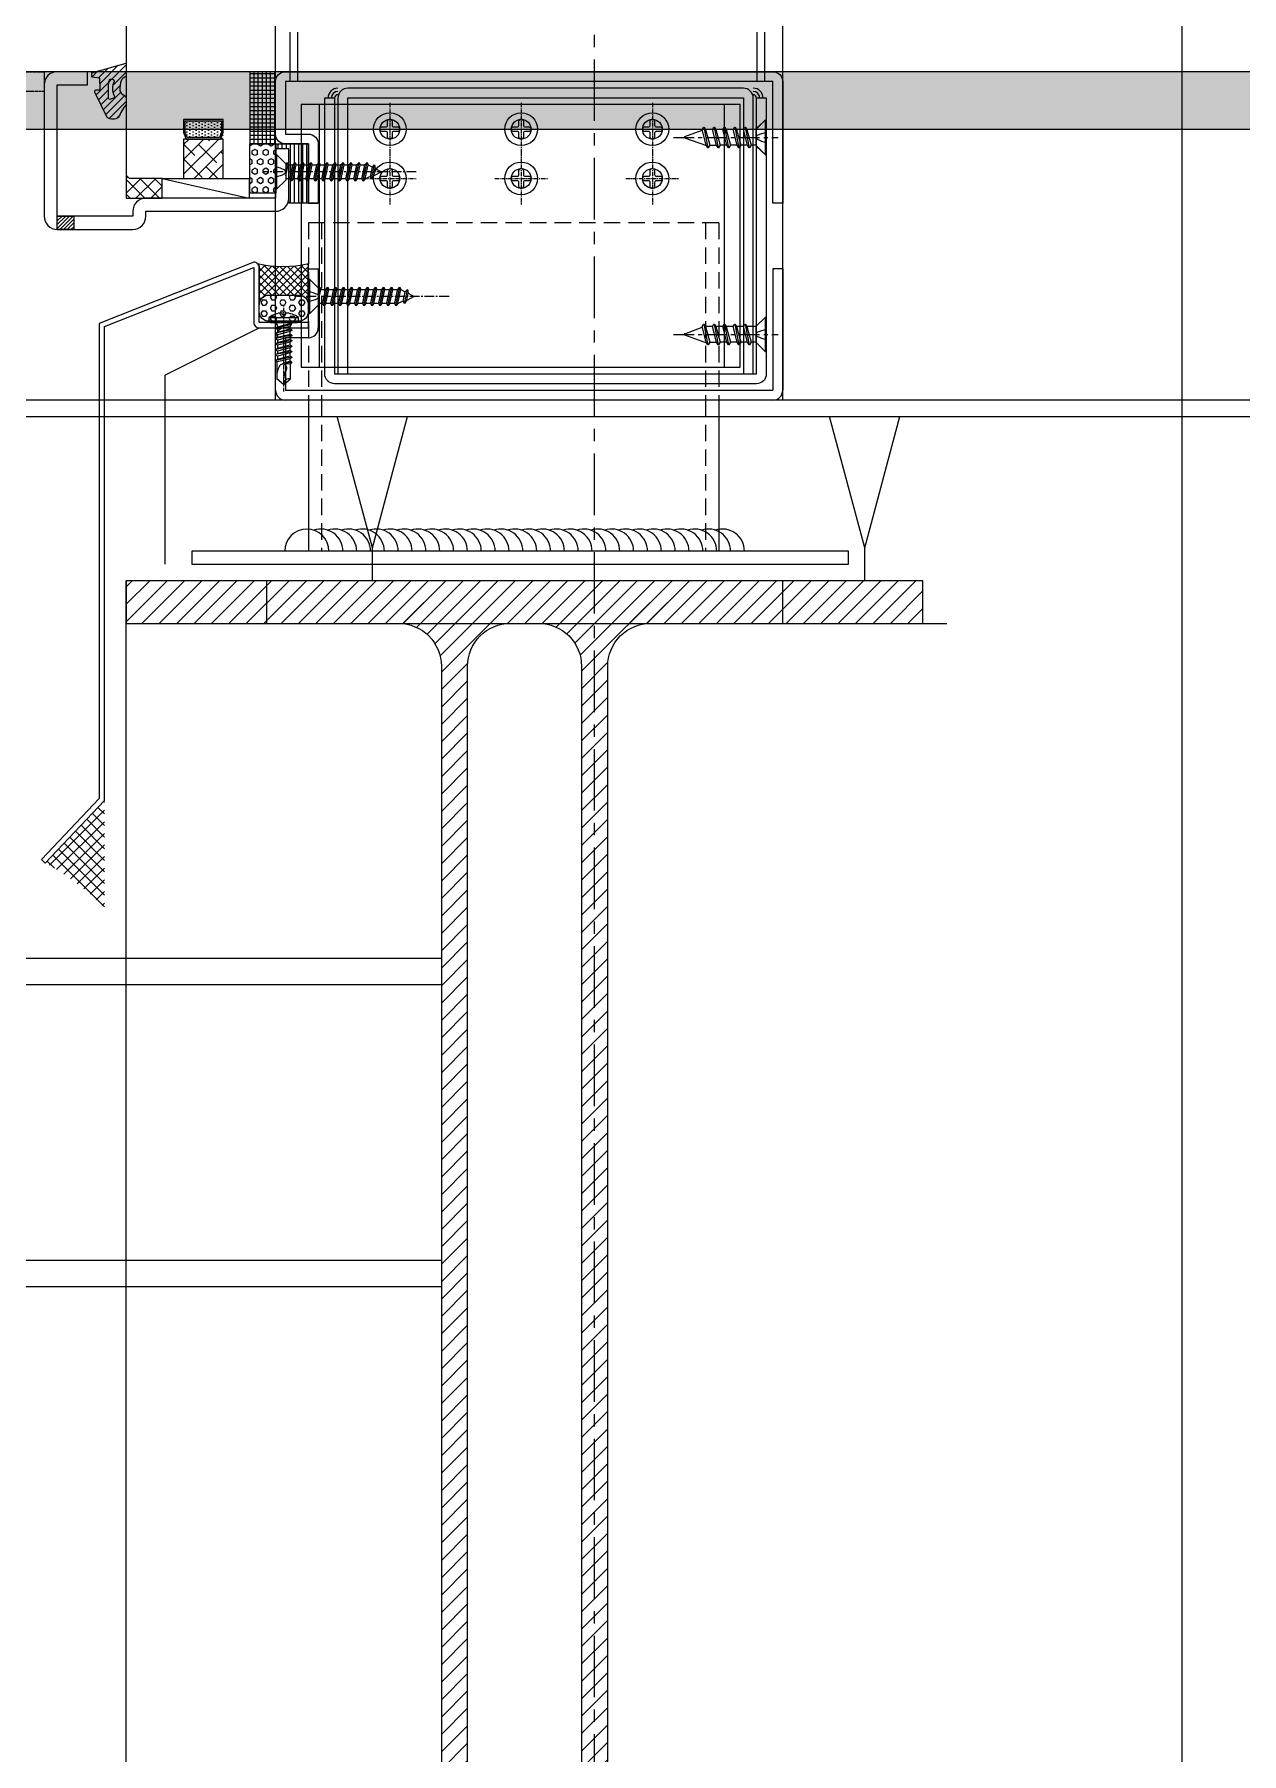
# Model space of a CAD drawing. Extents: x -3378 to 102197, y -3799 to 48702.
# Drawn here: x 90784 to 91151, y 24286 to 24809 of the extents above; entities that cross this region are included whole.
import ezdxf

# ---------------------------------------------------------------- set-up
doc = ezdxf.new("R2010")
doc.units = 0
for name, pattern in [('CEN1', [9, 6, -1, 1, -1]), ('CENTER', [2, 1.25, -0.25, 0.25, -0.25]), ('HIDDEN', [0.375, 0.25, -0.125])]:
    doc.linetypes.add(name, pattern=pattern)
for name, color, linetype in [('24WELD', 55, 'Continuous'), ('7-CW SUB FRAME', 4, 'Continuous'), ('ARR', 6, 'Continuous'), ('BCM-BKP', 6, 'Continuous'), ('BCM-DIM', 54, 'Continuous'), ('BCM-draft', 252, 'Continuous'), ('BCM-EXT', 2, 'Continuous'), ('BCM-Extu', 4, 'Continuous'), ('BCM-SIL', 8, 'Continuous'), ('CENTER', 4, 'CENTER'), ('CL', 14, 'CENTER'), ('GM_ANNO_DIMS', 4, 'Continuous'), ('GM_STEL_PRIM', 3, 'Continuous'), ('中心線 CENTER', 6, 'CENTER'), ('泡棉', 8, 'Continuous'), ('矽利康', 9, 'Continuous'), ('結構體 STRUCTURAL', 154, 'Continuous'), ('螺絲 固定五金 FASTENERS', 124, 'Continuous'), ('螺絲、螺栓', 4, 'Continuous'), ('視覺模型鋁擠型暫替', 4, 'Continuous'), ('金屬面材 METAL PANEL', 2, 'Continuous'), ('鐵件', 6, 'Continuous'), ('隱藏線 HIDDEN', 8, 'HIDDEN')]:
    doc.layers.add(name, color=color, linetype=linetype)
doc.layers.add('BCM-GK', color=252, linetype='Continuous', lineweight=5)

# ---------------------------------------------------------------- blocks, each defined once
blk = doc.blocks.new('H-400x200x8x13')
at = {"layer": '視覺模型鋁擠型暫替', "linetype": 'Continuous'}
h = blk.add_hatch(dxfattribs=at)
h.set_pattern_fill('ANSI31', color=1, scale=30, angle=180)
h.set_pattern_definition([(225, (85874.229, 995633.081), (2.65165043, -2.65165043), [])])
h.paths.add_polyline_path([(300, -400), (300, -387), (217, -387, -0.414214), (204, -374), (204, -26, -0.414214), (217, -13), (300, -13), (300, 0), (100, 0), (100, -13), (183, -13, -0.414214), (196, -26), (196, -374, -0.414214), (183, -387), (100, -387), (100, -400)])
blk.add_lwpolyline([(100, -13), (183, -13, -0.414214), (196, -26), (196, -374, -0.414214), (183, -387), (100, -387), (100, -400), (300, -400), (300, -387), (217, -387, -0.414214), (204, -374), (204, -26, -0.414214), (217, -13), (300, -13), (300, 0), (100, 0)], format="xyb", close=True, dxfattribs=at)
blk = doc.blocks.new('室內地板')
at = {"layer": '結構體 STRUCTURAL'}
h = blk.add_hatch(dxfattribs=at)
h.set_pattern_fill('AR-HBONE', color=256, scale=0.1)
h.set_pattern_definition([(45, (-52753.211, -90985.298), (0, 14.3684098), [30.48, -10.16]), (135, (-52746.026, -90978.114), (1e-15, 14.3684098), [30.48, -10.16])])
h.paths.add_polyline_path([(0, 0), (0, -17.5), (11600, -17.5), (11600, 0)])
blk.add_lwpolyline([(0, 0), (0, -17.5), (11600, -17.5), (11600, 0)], close=True, dxfattribs=at)
blk = doc.blocks.new('*U753')
at = {"layer": 'GM_STEL_PRIM'}
for p, q in [((0, -15), (-10.72, 25)), ((0, -15), (10.72, 25)), ((0, -25), (0, -15))]:
    blk.add_line(p, q, dxfattribs=at)
blk = doc.blocks.new('*U754')
at = {"layer": 'GM_ANNO_DIMS', "color": 0, "linetype": 'ByBlock', "lineweight": -2}
for p in [(4800, 0), (4950, 0)]:
    blk.add_blockref('*U753', p, dxfattribs=at)
blk = doc.blocks.new('*u245')
at = {"layer": '泡棉'}
h = blk.add_hatch(dxfattribs=at)
h.set_pattern_fill('HEX', color=256, scale=0.3)
h.set_pattern_definition([(0, (-4141.5022, 978.2385), (0, 1.6497784), [0.9525, -1.905]), (120, (-4141.5022, 978.2385), (-1.42875, -0.8248892), [0.9525, -1.905]), (60, (-4140.5497, 978.2385), (-1.42875, 0.8248892), [0.9525, -1.905])])
edge = h.paths.add_edge_path()
edge.add_line((-12, 9.53), (-3, 9.53))
edge.add_arc((-3, 12.53), 3, 270, 360)
edge.add_line((0, 12.53), (0, 14.53))
edge.add_arc((-3, 14.53), 3, 0, 90)
edge.add_line((-3, 17.53), (-12, 17.53))
edge.add_arc((-12, 14.53), 3, 90, 180)
edge.add_line((-15, 14.53), (-15, 12.53))
edge.add_arc((-12, 12.53), 3, 180, 270)
at = {"layer": '矽利康'}
h = blk.add_hatch(dxfattribs=at)
h.set_pattern_fill('ANSI37', color=256, scale=0.5, style=0)
h.set_pattern_definition([(45, (-4141.5022, 978.2385), (-1.122532, 1.122532), []), (135, (-4141.5022, 978.2385), (-1.122532, -1.122532), [])])
edge = h.paths.add_edge_path()
edge.add_arc((-7.73, -32.06), 32.98, 76.4372, 103.5628)
edge.add_arc((-16.6, 1.13), 1.6, 315, 360)
edge.add_line((-15, 1.13), (-15, 12.53))
edge.add_arc((-12, 12.53), 3, 180, 270)
edge.add_line((-12, 9.53), (-3, 9.53))
edge.add_arc((-3, 12.53), 3, 270, 360)
edge.add_line((0, 12.53), (0, 0))
at = {"layer": '泡棉'}
blk.add_lwpolyline([(-12, 9.53), (-3, 9.53, 0.414214), (0, 12.53), (0, 14.53, 0.414214), (-3, 17.53), (-12, 17.53, 0.414214), (-15, 14.53), (-15, 12.53, 0.414214)], format="xyb", close=True, dxfattribs=at)
at = {"layer": '矽利康'}
blk.add_lwpolyline([(0, 0, 0.118914), (-15.47, 0, 0.198912), (-15, 1.13), (-15, 12.53, 0.414214), (-12, 9.53), (-3, 9.53, 0.414214), (0, 12.53)], format="xyb", close=True, dxfattribs=at)
blk = doc.blocks.new('A$C20AE7E0D')
at = {"layer": 'ARR', "color": 0, "linetype": 'CENTER', "ltscale": 0.87}
blk.add_line((21, 0), (-5.1, 0), dxfattribs=at)
at = {"layer": 'ARR', "color": 0, "linetype": 'ByBlock', "ltscale": 0.3}
for p, q in [((-1.61, -4.5), (-1.61, 4.5)), ((0.5, 2.24), (1.14, 1.9)), ((0.72, 2.13), (1.65, -2.5)), ((1.89, 1.9), (1.14, 1.9)), ((2.24, 2.5), (3.24, -2.5)), ((3.48, 1.9), (2.73, 1.9)), ((3.83, 2.5), (4.83, -2.5)), ((5.07, 1.9), (4.32, 1.9)), ((5.42, 2.5), (6.42, -2.5)), ((6.81, 1.9), (5.91, 1.9)), ((7.16, 2.5), (8.16, -2.5)), ((8.4, 1.9), (7.65, 1.9)), ((8.75, 2.5), (9.75, -2.5)), ((10.14, 1.9), (9.24, 1.9)), ((10.49, 2.5), (11.49, -2.5)), ((11.73, 1.9), (10.98, 1.9)), ((12.08, 2.5), (12.7, -0.6)), ((17.12, 2.1), (12.46, 2.1)), ((18.83, 0.06), (17.12, 2.1)), ((18.83, 0.06), (18.95, 0.06)), ((19, -0.01), (19, 0.01)), ((2.14, -1.9), (2.89, -1.9)), ((3.73, -1.9), (4.48, -1.9)), ((5.32, -1.9), (6.07, -1.9)), ((6.91, -1.9), (7.81, -1.9)), ((8.65, -1.9), (9.4, -1.9)), ((10.24, -1.9), (11.14, -1.9)), ((11.87, -2.1), (15.91, -2.1)), ((18.83, -0.06), (17.12, -2.1)), ((18.83, -0.06), (18.95, -0.06))]:
    blk.add_line(p, q, dxfattribs=at)
blk.add_lwpolyline([(-2.98, -0.5, 0.134476), (-1.61, -4.5), (-0.58, -4.5, 0.198912), (-0.44, -4.44), (-0.06, -4.06, 0.198912), (0, -3.92), (0, 3.92, 0.198912), (-0.06, 4.06), (-0.44, 4.44, 0.198912), (-0.58, 4.5), (-1.61, 4.5, 0.134562), (-2.98, 0.5), (-2.48, 0.5), (-2.48, -0.5), (-2.98, -0.5)], format="xyb", dxfattribs=at)
blk.add_lwpolyline([(1.14, 1.9), (2.14, -1.9), (1.8, -2.5), (1.65, -2.5), (1.3, -1.9), (0.3, 1.9), (0.5, 2.24)], dxfattribs=at)
for points in [[(3.24, -2.5), (2.89, -1.9), (1.89, 1.9), (2.24, 2.5), (2.39, 2.5), (2.73, 1.9), (3.73, -1.9), (3.39, -2.5)], [(4.83, -2.5), (4.48, -1.9), (3.48, 1.9), (3.83, 2.5), (3.98, 2.5), (4.32, 1.9), (5.32, -1.9), (4.98, -2.5)], [(6.42, -2.5), (6.07, -1.9), (5.07, 1.9), (5.42, 2.5), (5.57, 2.5), (5.91, 1.9), (6.91, -1.9), (6.57, -2.5)], [(8.16, -2.5), (7.81, -1.9), (6.81, 1.9), (7.16, 2.5), (7.31, 2.5), (7.65, 1.9), (8.65, -1.9), (8.31, -2.5)], [(9.75, -2.5), (9.4, -1.9), (8.4, 1.9), (8.75, 2.5), (8.9, 2.5), (9.24, 1.9), (10.24, -1.9), (9.9, -2.5)], [(11.49, -2.5), (11.14, -1.9), (10.14, 1.9), (10.49, 2.5), (10.64, 2.5), (10.98, 1.9), (11.98, -1.9), (11.64, -2.5)], [(12.08, 2.5), (11.73, 1.9), (12.7, -0.6), (12.46, 2.1), (12.23, 2.5)]]:
    blk.add_lwpolyline(points, close=True, dxfattribs=at)
for centre, radius, start, end in [((0.67, 3.07), 0.874, 220.3388, 257.7802), ((13.86, -0.29), 1.2, 56.152, 236.152), ((17.85, 6.88), 7.01, 241.6458, 278.008), ((18.9, 1.75), 1.82, 168.8617, 267.6865), ((18.95, 0.01), 0.05, 0, 90), ((1.17, -3.34), 1.44, 84.7312, 144.22), ((16.52, 4.88), 7.01, 241.6458, 274.9541), ((18.95, -0.01), 0.05, 270, 0)]:
    blk.add_arc(centre, radius, start, end, dxfattribs=at)
blk = doc.blocks.new('*U77')
at = {"color": 0, "linetype": 'ByBlock'}
blk.add_blockref('A$C20AE7E0D', (0, 0), dxfattribs=at)
blk = doc.blocks.new('*u927')
at = {"layer": 'CENTER', "color": 0, "ltscale": 5}
blk.add_line((28.28, 0), (-3.62, 0), dxfattribs=at)
at = {"layer": '螺絲、螺栓', "color": 0, "linetype": 'ByBlock', "ltscale": 0.2}
for p, q in [((0.3, 5.3), (0.3, -5.3)), ((3.1, 2.5), (3.1, -2.5)), ((3.1, 2.39), (4.64, 2.39)), ((5.08, 3.15), (6.34, -3.15)), ((5.7, 2.39), (7.79, 2.39)), ((8.23, 3.15), (9.49, -3.15)), ((8.85, 2.39), (10.94, 2.39)), ((11.38, 3.15), (12.64, -3.15)), ((12, 2.39), (14.09, 2.39)), ((14.53, 3.15), (15.79, -3.15)), ((17.24, 2.39), (15.15, 2.39)), ((17.68, 3.15), (18.94, -3.15)), ((18.17, 2.61), (24.84, 0.24)), ((3.1, -2.39), (5.9, -2.39)), ((6.96, -2.39), (9.05, -2.39)), ((10.11, -2.39), (12.2, -2.39)), ((13.26, -2.39), (15.35, -2.39)), ((16.41, -2.39), (18.5, -2.39)), ((24.84, -0.23), (19.52, -2.25))]:
    blk.add_line(p, q, dxfattribs=at)
blk.add_lwpolyline([(3.1, -2.5), (0.3, -5.3), (0, -5.3), (0, 5.3), (0.3, 5.3), (3.1, 2.5)], dxfattribs=at)
blk.add_lwpolyline([(0, 1.61, -0.048054), (2.67, 0.68, -0.292428), (3.1, 0, -0.292428), (2.67, -0.68, -0.048054), (0, -1.61, -0.048054)], format="xyb", dxfattribs=at)
for points in [[(6.34, -3.15), (5.9, -2.39), (4.64, 2.39), (5.08, 3.15), (5.27, 3.15), (5.7, 2.39), (6.96, -2.39), (6.53, -3.15)], [(9.49, -3.15), (9.05, -2.39), (7.79, 2.39), (8.23, 3.15), (8.42, 3.15), (8.85, 2.39), (10.11, -2.39), (9.68, -3.15)], [(12.64, -3.15), (12.2, -2.39), (10.94, 2.39), (11.38, 3.15), (11.57, 3.15), (12, 2.39), (13.26, -2.39), (12.83, -3.15)], [(15.79, -3.15), (15.35, -2.39), (14.09, 2.39), (14.53, 3.15), (14.72, 3.15), (15.15, 2.39), (16.41, -2.39), (15.98, -3.15)], [(18.94, -3.15), (18.5, -2.39), (17.24, 2.39), (17.68, 3.15), (17.87, 3.15), (18.3, 2.39), (19.56, -2.39), (19.13, -3.15)]]:
    blk.add_lwpolyline(points, close=True, dxfattribs=at)
blk.add_arc((24.75, 0), 0.252, 292.1627, 69.4623, dxfattribs=at)
blk = doc.blocks.new('*U929')
blk.add_blockref('*u927', (0, 0))
blk = doc.blocks.new('下水槽料')
at = {"layer": 'BCM-DIM', "linetype": 'Continuous'}
h = blk.add_hatch(dxfattribs=at)
h.set_pattern_fill('ANSI37', color=256, scale=10, angle=45)
h.set_pattern_definition([(90, (-95148.0597, -997857.4866), (-1.25, 0), []), (180, (-95148.0597, -997857.4866), (-1e-16, -1.25), [])])
h.paths.add_polyline_path([(-154.38, 0), (-162.38, 0), (-162.38, -22), (-154.38, -22)])
at = {"layer": '泡棉'}
h = blk.add_hatch(dxfattribs=at)
h.set_pattern_fill('HEX', color=256, scale=0.3, angle=90)
h.set_pattern_definition([(90, (0.1197, -78.6612), (-1.649778, 1e-16), [0.9525, -1.905]), (210, (0.1197, -78.6612), (0.824889, -1.42875), [0.9525, -1.905]), (150, (0.1197, -77.7087), (-0.824889, -1.42875), [0.9525, -1.905])])
h.paths.add_polyline_path([(-154.38, -22), (-162.38, -22), (-162.38, -37), (-154.38, -37)])
at = {"layer": 'BCM-DIM', "linetype": 'Continuous'}
for p, q in [((-154.5, 0), (-162.5, 0)), ((-154.38, -22), (-162.38, -22))]:
    blk.add_line(p, q, dxfattribs=at)
at = {"layer": '泡棉'}
blk.add_lwpolyline([(-154.38, -37), (-162.38, -37), (-162.38, -22), (-154.38, -22)], close=True, dxfattribs=at)
at = {"layer": '視覺模型鋁擠型暫替', "linetype": 'Continuous'}
for points in [[(-8, -17.18), (-5, -14.5), (-5, -20)], [(-8, -22.82), (-5, -25.5), (-5, -20)]]:
    blk.add_lwpolyline(points, dxfattribs=at)
at = {"layer": '視覺模型鋁擠型暫替', "color": 7, "linetype": 'Continuous'}
for centre, radius, start, end in [((-135.5, -8), 3, 90, 180), ((-9, -8), 3, 0, 90), ((-135.5, -8), 2, 90, 180), ((-135.5, -8), 1, 90, 180), ((-9, -8), 2, 0, 90), ((-9, -8), 1, 0, 90)]:
    blk.add_arc(centre, radius, start, end, dxfattribs=at)
at = {"layer": '金屬面材 METAL PANEL'}
blk.add_lwpolyline([(-3, -40), (-3, -40), (-3, -40), (-3, -3), (-151.5, -3), (-151.5, -19), (-144.5, -19, -0.414214), (-141.5, -22), (-141.5, -40), (-144.5, -40), (-144.5, -40), (-141.5, -40), (-141.5, -40), (-144.5, -40), (-144.5, -22), (-151.5, -22, -0.414214), (-154.5, -19), (-154.5, -3, -0.414214), (-151.5, 0), (-3, 0, -0.414214), (0, -3), (0, -40), (-3, -40), (-3, -40), (-3, -40)], format="xyb", dxfattribs=at)
for points in [[(-132.5, -92.01), (-132.5, -8), (-12, -8), (-12, -92.01), (-9, -92.01), (-9, -8, 0.414214), (-12, -5), (-132.5, -5, 0.414214), (-135.5, -8), (-135.5, -92.01)], [(-5, -8), (-5, -92.01, -0.414214), (-8, -95.01), (-136.5, -95.01, -0.414214), (-139.5, -92.01), (-139.5, -8), (-136.5, -8), (-136.5, -92.01), (-8, -92.01), (-8, -8)]]:
    blk.add_lwpolyline(points, format="xyb", close=True, dxfattribs=at)
at = {"layer": '螺絲 固定五金 FASTENERS', "rotation": 180}
blk.add_blockref('*U929', (-5, -20), dxfattribs=at)
blk = doc.blocks.new('上水槽料')
at = {"layer": '金屬面材 METAL PANEL'}
for p, q in [((-144.52, 40), (-141.5, 40)), ((-144.5, 22), (-144.52, 40)), ((-141.5, 40), (-141.5, 22)), ((0, 40), (0, 3)), ((-151.5, 22), (-144.5, 22)), ((-154.5, 3), (-154.5, 19)), ((-144.5, 19), (-151.5, 19)), ((-151.5, 19), (-151.5, 3)), ((-151.5, 3), (-3, 3)), ((-3, 0), (-151.5, 0))]:
    blk.add_line(p, q, dxfattribs=at)
blk.add_lwpolyline([(0, 40), (-3, 40), (-3, 3)], dxfattribs=at)
for centre, start, end in [((-151.5, 19), 90, 180), ((-144.5, 22), 270, 0), ((-151.5, 3), 180, 270), ((-3, 3), 270, 0)]:
    blk.add_arc(centre, 3, start, end, dxfattribs=at)
at = {"layer": '螺絲 固定五金 FASTENERS', "rotation": 180}
blk.add_blockref('*U929', (-5, 20), dxfattribs=at)
blk = doc.blocks.new('*U35')
blk.add_lwpolyline([(1.22, 0.68), (2.48, 0.68, -0.398336), (3.02, 0.16, -0.027263), (3.02, -0.16, -0.398336), (2.48, -0.68), (1.22, -0.68, 0.414214), (0.68, -1.22), (0.68, -2.48, -0.398336), (0.16, -3.02, -0.027263), (-0.16, -3.02, -0.398336), (-0.68, -2.48), (-0.68, -1.22, 0.414214), (-1.22, -0.68), (-2.48, -0.68, -0.398336), (-3.02, -0.16, -0.027263), (-3.02, 0.16, -0.398336), (-2.48, 0.68), (-1.22, 0.68, 0.414214), (-0.68, 1.22), (-0.68, 2.48, -0.398336), (-0.16, 3.02, -0.027263), (0.16, 3.02, -0.398336), (0.68, 2.48), (0.68, 1.22, 0.414214)], format="xyb", close=True)
blk.add_circle((0, 0), 5)
at = {"layer": 'CL'}
for p, q in [((0, 8.04), (0, -8.04)), ((-8.04, 0), (8.04, 0))]:
    blk.add_line(p, q, dxfattribs=at)
blk = doc.blocks.new('圓孔6mm')
at = {"layer": '視覺模型鋁擠型暫替', "color": 6, "linetype": 'Continuous'}
blk.add_circle((0, 0), 3, dxfattribs=at)
at = {"layer": 'BCM-draft'}
blk.add_blockref('*U35', (0, 0), dxfattribs=at)
blk = doc.blocks.new('下水槽料托架4t')
at = {"layer": '金屬面材 METAL PANEL', "linetype": 'Continuous'}
for p, q in [((73.25, 0), (-60.43, 0)), ((-60.43, 0, 0), (-60.43, -80, 0)), ((-54.96, 0), (-54.96, -80)), ((68.39, 0), (68.39, -80)), ((73.25, -80), (73.25, 0)), ((-60.43, -80), (73.25, -80))]:
    blk.add_line(p, q, dxfattribs=at)
at = {"layer": '視覺模型鋁擠型暫替', "linetype": 'Continuous'}
for p in [(-33.43, -7.5), (6.57, -7.5), (46.54, -7.5), (-33.43, -22.5), (6.57, -22.5), (46.54, -22.5)]:
    blk.add_blockref('圓孔6mm', p, dxfattribs=at)
blk = doc.blocks.new('玻璃飾條2')
at = {"layer": '金屬面材 METAL PANEL'}
h = blk.add_hatch(dxfattribs=at)
h.set_pattern_fill('ANSI31', color=256, scale=0.25, angle=90)
h.set_pattern_definition([(135, (84518.6941, -51223.767), (-0.5612660076, -0.5612660076), [])])
h.paths.add_polyline_path([(6.5, -64.5), (2.5, -64.5), (2.5, -69.5), (6.5, -69.5)])
blk.add_lwpolyline([(-3, -42.5, 0.414214), (1, -46.5), (2.5, -46.5), (2.5, -69.5), (-37.5, -69.5), (-37.5, -60.33), (-41.5, -60.33), (-41.5, -69.5, 0.414214), (-37.5, -73.5), (2.5, -73.5, 0.414214), (6.5, -69.5), (6.5, -46.5, 0.414214), (2.5, -42.5), (1, -42.5), (1, -3, 0.414214), (-3, 1), (-18, 1), (-18, -3), (-3, -3)], format="xyb", close=True, dxfattribs=at)
blk.add_lwpolyline([(2.5, -69.5), (2.5, -64.5), (6.5, -64.5), (6.5, -69.5)], close=True, dxfattribs=at)
blk = doc.blocks.new('*U424')
for centre, end in [((-0.13, -4), 88.1431), ((-0.21, -6.5), 16.3529), ((-0.29, -9), 16.3529), ((-0.37, -11.49), 16.3529), ((-0.53, -16.49), 16.3529), ((-0.45, -13.99), 16.3529), ((-0.62, -18.99), 16.3529), ((-0.7, -21.49), 16.3529), ((-0.78, -23.99), 16.3529), ((-0.94, -28.98), 16.3529), ((-0.86, -26.49), 16.3529), ((-1.02, -31.48), 16.3529), ((-1.1, -33.98), 16.3529), ((-1.18, -36.48), 16.3529), ((-1.26, -38.98), 16.3529), ((-1.43, -43.98), 16.3529), ((-1.34, -41.48), 16.3529), ((-1.51, -46.48), 16.3529), ((-1.59, -48.97), 16.3529), ((-1.67, -51.47), 16.3529), ((-1.83, -56.47), 16.3529), ((-1.75, -53.97), 16.3529), ((-1.91, -58.97), 16.3529), ((-1.99, -61.47), 16.3529), ((-2.07, -63.97), 16.3529), ((-2.24, -68.96), 16.3529), ((-2.15, -66.47), 16.3529), ((-2.32, -71.46), 16.3529), ((-2.4, -73.96), 16.3529), ((-2.48, -76.46), 16.3529), ((-2.56, -78.96), 16.3529)]:
    blk.add_arc(centre, 4, 268.1431, end)
blk = doc.blocks.new('A$C4E2A2353')
at = {"layer": 'ARR', "color": 0, "linetype": 'ByBlock', "ltscale": 0.3}
for p, q in [((0.3, -5.3), (0.3, 5.3)), ((3.1, -2.5), (3.1, 2.5)), ((4.38, 2.15), (3.1, 2.15)), ((3.1, 1.24), (3.82, -2.16)), ((4.71, 2.87), (4.38, 2.15)), ((4.38, 2.15), (5.3, -2.16)), ((4.43, 1.96), (5.34, -2.36)), ((5.34, 2.15), (4.71, 2.87)), ((4.71, 2.87), (5.93, -2.88)), ((4.89, 2.06), (5.8, -2.26)), ((6.82, 2.15), (5.34, 2.15)), ((5.34, 2.15), (6.26, -2.16)), ((5.34, 2.15), (6.26, -2.16)), ((7.15, 2.87), (6.82, 2.15)), ((6.82, 2.15), (7.74, -2.16)), ((6.86, 1.96), (7.78, -2.36)), ((7.78, 2.15), (7.15, 2.87)), ((7.15, 2.87), (8.37, -2.88)), ((7.32, 2.06), (8.24, -2.26)), ((9.26, 2.15), (7.78, 2.15)), ((7.78, 2.15), (8.7, -2.16)), ((7.78, 2.15), (8.7, -2.16)), ((9.59, 2.87), (9.26, 2.15)), ((9.26, 2.15), (10.17, -2.16)), ((9.3, 1.96), (10.21, -2.36)), ((10.22, 2.15), (9.59, 2.87)), ((9.59, 2.87), (10.81, -2.88)), ((9.76, 2.06), (10.67, -2.26)), ((11.7, 2.15), (10.22, 2.15)), ((10.22, 2.15), (11.13, -2.16)), ((10.22, 2.15), (11.13, -2.16)), ((12.02, 2.87), (11.7, 2.15)), ((11.7, 2.15), (12.61, -2.16)), ((11.74, 1.96), (12.65, -2.36)), ((12.66, 2.15), (12.02, 2.87)), ((12.02, 2.87), (13.24, -2.88)), ((12.2, 2.06), (13.11, -2.26)), ((14.13, 2.15), (12.66, 2.15)), ((12.66, 2.15), (13.57, -2.16)), ((12.66, 2.15), (13.57, -2.16)), ((14.46, 2.87), (14.13, 2.15)), ((14.13, 2.15), (15.05, -2.16)), ((14.18, 1.96), (15.09, -2.36)), ((15.09, 2.15), (14.46, 2.87)), ((14.46, 2.87), (15.68, -2.88)), ((14.64, 2.06), (15.55, -2.26)), ((16.57, 2.15), (15.09, 2.15)), ((15.09, 2.15), (16.01, -2.16)), ((15.09, 2.15), (16.01, -2.16)), ((16.9, 2.87), (16.57, 2.15)), ((16.57, 2.15), (17.49, -2.16)), ((16.61, 1.96), (17.53, -2.36)), ((17.53, 2.15), (16.9, 2.87)), ((16.9, 2.87), (18.12, -2.88)), ((17.07, 2.06), (17.99, -2.26)), ((19.01, 2.15), (17.53, 2.15)), ((17.53, 2.15), (18.45, -2.16)), ((17.53, 2.15), (18.45, -2.16)), ((19.34, 2.87), (19.01, 2.15)), ((19.01, 2.15), (19.92, -2.16)), ((19.05, 1.96), (19.96, -2.36)), ((19.97, 2.15), (19.34, 2.87)), ((19.34, 2.87), (20.56, -2.88)), ((19.51, 2.06), (20.42, -2.26)), ((21.45, 2.15), (19.97, 2.15)), ((19.97, 2.15), (20.88, -2.16)), ((19.97, 2.15), (20.88, -2.16)), ((21.77, 2.87), (21.45, 2.15)), ((21.77, 2.87), (21.45, 2.15)), ((21.45, 2.15), (22.36, -2.16)), ((21.45, 2.15), (22.36, -2.16)), ((21.49, 1.96), (22.4, -2.36)), ((21.49, 1.96), (22.4, -2.36)), ((22.41, 2.15), (21.77, 2.87)), ((21.77, 2.87), (22.99, -2.88)), ((22.41, 2.15), (21.77, 2.87)), ((21.77, 2.87), (22.99, -2.88)), ((21.95, 2.06), (22.86, -2.26)), ((21.95, 2.06), (22.86, -2.26)), ((23.88, 2.15), (22.41, 2.15)), ((22.41, 2.15), (23.32, -2.16)), ((23.88, 2.15), (22.41, 2.15)), ((22.41, 2.15), (23.32, -2.16)), ((22.41, 2.15), (23.32, -2.16)), ((22.41, 2.15), (23.32, -2.16)), ((24.21, 2.87), (23.88, 2.15)), ((24.21, 2.87), (23.88, 2.15)), ((23.88, 2.15), (24.8, -2.16)), ((23.88, 2.15), (24.8, -2.16)), ((23.93, 1.96), (24.84, -2.36)), ((23.93, 1.96), (24.84, -2.36)), ((24.84, 2.15), (24.21, 2.87)), ((24.21, 2.87), (25.43, -2.88)), ((24.84, 2.15), (24.21, 2.87)), ((24.21, 2.87), (25.43, -2.88)), ((24.38, 2.06), (25.3, -2.26)), ((24.38, 2.06), (25.3, -2.26)), ((26.32, 2.15), (24.84, 2.15)), ((24.84, 2.15), (25.76, -2.16)), ((26.32, 2.15), (24.84, 2.15)), ((24.84, 2.15), (25.76, -2.16)), ((24.84, 2.15), (25.76, -2.16)), ((24.84, 2.15), (25.76, -2.16)), ((26.65, 2.87), (26.32, 2.15)), ((26.65, 2.87), (26.32, 2.15)), ((26.32, 2.15), (27.24, -2.16)), ((26.32, 2.15), (27.24, -2.16)), ((26.36, 1.96), (27.28, -2.36)), ((26.36, 1.96), (27.28, -2.36)), ((27.28, 2.15), (26.65, 2.87)), ((26.65, 2.87), (27.87, -2.88)), ((27.28, 2.15), (26.65, 2.87)), ((26.65, 2.87), (27.87, -2.88)), ((26.82, 2.06), (27.74, -2.26)), ((26.82, 2.06), (27.74, -2.26)), ((28.91, 1.45), (27.28, 2.15)), ((27.28, 2.15), (28.19, -2.16)), ((27.28, 2.15), (28.19, -2.16)), ((27.28, 2.15), (28.19, -2.16)), ((27.28, 2.15), (28.19, -2.16)), ((29.24, 2.17), (28.91, 1.45)), ((28.91, 1.45), (29.52, -1.46)), ((29.96, 0.99), (29.24, 2.17)), ((29.24, 2.17), (30.16, -2.18)), ((32.25, 0), (29.96, 1.25)), ((29.96, 0.99), (30.39, -1)), ((32.26, 0), (32.25, 0)), ((3.1, -1.02), (3.49, -2.88)), ((3.1, -2.44), (3.49, -2.88)), ((3.49, -2.88), (3.82, -2.16)), ((3.82, -2.16), (5.3, -2.16)), ((5.3, -2.16), (5.93, -2.88)), ((5.93, -2.88), (6.26, -2.16)), ((6.26, -2.16), (7.74, -2.16)), ((7.74, -2.16), (8.37, -2.88)), ((8.37, -2.88), (8.7, -2.16)), ((8.7, -2.16), (10.17, -2.16)), ((10.17, -2.16), (10.81, -2.88)), ((10.81, -2.88), (11.13, -2.16)), ((11.13, -2.16), (12.61, -2.16)), ((12.61, -2.16), (13.24, -2.88)), ((13.24, -2.88), (13.57, -2.16)), ((13.57, -2.16), (15.05, -2.16)), ((15.05, -2.16), (15.68, -2.88)), ((15.68, -2.88), (16.01, -2.16)), ((16.01, -2.16), (17.49, -2.16)), ((17.49, -2.16), (18.12, -2.88)), ((18.12, -2.88), (18.45, -2.16)), ((18.45, -2.16), (19.92, -2.16)), ((19.92, -2.16), (20.56, -2.88)), ((20.56, -2.88), (20.88, -2.16)), ((20.88, -2.16), (22.36, -2.16)), ((22.36, -2.16), (22.99, -2.88)), ((22.36, -2.16), (22.99, -2.88)), ((22.99, -2.88), (23.32, -2.16)), ((22.99, -2.88), (23.32, -2.16)), ((23.32, -2.16), (24.8, -2.16)), ((23.32, -2.16), (24.8, -2.16)), ((24.8, -2.16), (25.43, -2.88)), ((24.8, -2.16), (25.43, -2.88)), ((25.43, -2.88), (25.76, -2.16)), ((25.43, -2.88), (25.76, -2.16)), ((25.76, -2.16), (27.24, -2.16)), ((25.76, -2.16), (27.24, -2.16)), ((27.24, -2.16), (27.87, -2.88)), ((27.24, -2.16), (27.87, -2.88)), ((27.87, -2.88), (28.19, -2.16)), ((27.87, -2.88), (28.19, -2.16)), ((28.19, -2.16), (29.52, -1.46)), ((29.52, -1.46), (30.16, -2.18)), ((30.16, -2.18), (30.39, -1)), ((30.39, -1), (32.25, -0.01)), ((32.25, -0.01), (32.26, 0))]:
    blk.add_line(p, q, dxfattribs=at)
at = {"layer": 'ARR', "color": 0, "linetype": 'CEN1', "ltscale": 0.5}
blk.add_line((42.86, 0), (-3.62, 0), dxfattribs=at)
at = {"layer": 'ARR', "color": 0, "linetype": 'ByBlock', "ltscale": 0.3}
blk.add_lwpolyline([(3.1, 2.5), (0.3, 5.3), (0, 5.3), (0, -5.3), (0.3, -5.3), (3.1, -2.5)], dxfattribs=at)
blk.add_lwpolyline([(0, -1.61, 0.048054), (2.67, -0.68, 0.292428), (3.1, 0, 0.292428), (2.67, 0.68, 0.048054), (0, 1.61, 0.048054)], format="xyb", dxfattribs=at)
blk = doc.blocks.new('*U920')
at = {"layer": '螺絲、螺栓', "color": 0, "linetype": 'ByBlock', "xscale": -1, "rotation": 180}
blk.add_blockref('A$C4E2A2353', (0, 0), dxfattribs=at)

msp = doc.modelspace()

# ---------------------------------------------------------------- hatches: boundary and pattern name
h = msp.add_hatch()
h.set_pattern_fill('ANSI31', color=9, scale=10, angle=45, style=0)
h.set_pattern_definition([(90, (119299.2615, -568512.3718), (-1.25, 1e-15), [])])
h.paths.add_polyline_path([(90861.201, 24758.085), (90861.201, 24774.584), (90857.201, 24774.584), (90857.201, 24776.084), (90867.201, 24776.084), (90867.201, 24758.085)])
at = {"layer": 'BCM-Extu', "linetype": 'ByBlock'}
h = msp.add_hatch(dxfattribs=at)
h.set_pattern_fill('DOTS', color=8, scale=15, angle=90, style=0)
h.set_pattern_definition([(90, (91386.1134, 27547.7565), (-0.9375, 0.46875), [0, -0.9375])])
h.paths.add_polyline_path([(90830.274, 24778.084), (90829.701, 24779.627), (90829.701, 24783.084), (90840.701, 24783.084), (90840.701, 24779.627), (90840.129, 24778.084)])
at = {"layer": 'BCM-GK', "linetype": 'ByBlock'}
h = msp.add_hatch(dxfattribs=at)
h.set_pattern_fill('ANSI31', color=256, scale=0.5, angle=180)
h.set_pattern_definition([(225, (14231.1329, 4718.9301), (1.122532015, -1.122532015), [])])
edge = h.paths.add_edge_path()
edge.add_line((90801.2, 24797.785), (90811.7, 24800.733))
edge.add_line((90811.7, 24800.733), (90811.7, 24797.234))
edge.add_arc((90810.7, 24797.234), 1, -64.39882, 0, ccw=False)
edge.add_arc((90811.996, 24794.529), 2, 115.60117, 172.57071)
edge.add_line((90810.013, 24794.787), (90809.787, 24793.053))
edge.add_arc((90811.77, 24792.794), 2, 172.57072, 240.57966)
edge.add_arc((90812.233, 24793.616), 2.943, 240.57966, 247.1151)
edge.add_arc((90810.7, 24789.983), 1, -0.00001, 67.11509, ccw=False)
edge.add_line((90811.7, 24789.983), (90811.7, 24788.107))
edge.add_arc((90825.367, 24777.218), 17.475, 141.45669, 156.5918)
edge.add_arc((90807.601, 24786.855), 3.202, 238.49391, 302.71289, ccw=False)
edge.add_line((90805.927, 24784.125), (90802.192, 24791.823))
edge.add_arc((90802.625, 24792.073), 0.5, 105.00004, 210.00002, ccw=False)
edge.add_line((90802.496, 24792.556), (90803.818, 24792.585))
edge.add_line((90803.818, 24792.585), (90803.7, 24796.106))
edge.add_line((90803.7, 24796.106), (90801.2, 24796.385))
edge.add_line((90801.2, 24796.385), (90801.2, 24797.785))
edge = h.paths.add_edge_path(flags=16)
edge.add_line((90807.135, 24795.847), (90807.632, 24795.761))
edge.add_arc((90807.547, 24795.269), 0.5, -17.67714, 80.23368, ccw=False)
edge.add_arc((90812.334, 24792.933), 4.832, 153.13325, 206.86877)
edge.add_arc((90807.616, 24790.46), 0.5, -69.79683, 35.43722, ccw=False)
edge.add_line((90807.789, 24789.99), (90806.956, 24789.684))
edge.add_arc((90806.783, 24790.153), 0.5, 190.89253, 290.20319, ccw=False)
edge.add_line((90806.292, 24790.059), (90806.299, 24793.568))
edge.add_line((90806.299, 24793.568), (90806.29, 24793.666))
edge.add_arc((90812.733, 24793.616), 6.443, 162.99211, 179.54962, ccw=False)
edge.add_arc((90807.05, 24795.354), 0.5, 80.23364, 162.99208, ccw=False)
h = msp.add_hatch(dxfattribs=at)
h.set_pattern_fill('ANSI38', color=256, angle=180)
h.set_pattern_definition([(225, (1390204.961, -97373.515), (2.24506403, -2.24506403), []), (315, (1390204.961, -97373.515), (6.735192091, -2.24506403), [7.9375, -4.7625])])
h.paths.add_polyline_path([(90840.476, 24777.584), (90841.201, 24779.537), (90841.201, 24765.584), (90829.201, 24765.584), (90829.201, 24779.537), (90829.926, 24777.584)])
h = msp.add_hatch(dxfattribs=at)
h.set_pattern_fill('ANSI37', color=256, angle=-180)
h.set_pattern_definition([(225, (-368905.7374, 139164.895), (2.24506403, -2.24506403), []), (315, (-368905.7374, 139164.895), (2.24506403, 2.24506403), [])])
h.paths.add_polyline_path([(90811.7, 24759.584), (90822.701, 24759.584), (90822.701, 24765.584), (90812.701, 24765.584), (90811.701, 24766.584)])
h = msp.add_hatch(dxfattribs=at)
h.set_pattern_fill('ANSI37', color=256, angle=-180)
h.set_pattern_definition([(225, (-368905.7374, 139164.895), (2.24506403, -2.24506403), []), (315, (-368905.7374, 139164.895), (2.24506403, 2.24506403), [])])
h.paths.add_polyline_path([(90811.7, 24759.584), (90822.701, 24759.584), (90822.701, 24765.584), (90812.701, 24765.584), (90811.701, 24766.584)])
at = {"layer": '泡棉'}
h = msp.add_hatch(dxfattribs=at)
h.set_pattern_fill('ANSI37', color=256, scale=20, angle=-90)
h.set_pattern_definition([(315, (-24711.9806, -922275.1433), (1.767766953, 1.767766953), []), (45, (-24711.9806, -922275.1433), (-1.767766953, 1.767766953), [])])
h.paths.add_polyline_path([(90805.101, 24576.169), (90787.057, 24557.138, -0.070459), (90805.101, 24543.523)])

# ---------------------------------------------------------------- linework, layer by layer
at = {"color": 6, "linetype": 'Continuous', "elevation": 0}
msp.add_lwpolyline([(90861.201, 24758.085), (90861.201, 24774.584), (90857.201, 24774.584), (90857.201, 24776.084), (90867.201, 24776.084), (90867.201, 24758.085)], close=True, dxfattribs=at)
at = {"layer": '7-CW SUB FRAME', "linetype": 'HIDDEN'}
for p, q in [((90756.7, 24798.085, 0), (90786.7, 24798.085, 0)), ((90786.7, 24798.085, 0), (90786.7, 24792.085, 0)), ((90786.7, 24792.085, 0), (90762.7, 24792.085, 0))]:
    msp.add_line(p, q, dxfattribs=at)
at = {"layer": 'BCM-BKP', "color": 8}
msp.add_line((90823.501, 24705.692, 0), (90823.501, 24648.085, 0), dxfattribs=at)
at = {"layer": 'BCM-BKP', "elevation": 0}
msp.add_lwpolyline([(90805.101, 24720.542), (90850.601, 24738.486), (90850.601, 24721.686, 0.4142136), (90852.201, 24720.086), (90867.201, 24720.086), (90867.201, 24721.686), (90852.201, 24721.686), (90852.201, 24738.486, 0.4142136), (90850.601, 24740.086), (90803.501, 24721.439)], format="xyb", dxfattribs=at)
msp.add_lwpolyline([(90803.501, 24721.439), (90803.501, 24576.807), (90785.895, 24558.239), (90787.057, 24557.138), (90805.101, 24576.169), (90805.101, 24720.542)], dxfattribs=at)
at = {"layer": 'BCM-BKP', "color": 8, "elevation": 0}
msp.add_lwpolyline([(90823.501, 24705.692), (90852.201, 24720.086)], dxfattribs=at)
at = {"layer": 'BCM-EXT', "color": 8, "elevation": 0}
msp.add_lwpolyline([(90811.701, 24833.267), (90811.701, 24759.584)], dxfattribs=at)
at = {"layer": 'BCM-Extu', "color": 8, "linetype": 'ByBlock', "elevation": 0}
for points in [[(90841.201, 24779.537), (90841.201, 24783.584), (90829.201, 24783.584), (90829.201, 24779.537), (90829.926, 24777.584), (90840.476, 24777.584)], [(90840.129, 24778.084), (90830.274, 24778.084), (90829.701, 24779.627), (90829.701, 24783.084), (90840.701, 24783.084), (90840.701, 24779.627)]]:
    msp.add_lwpolyline(points, close=True, dxfattribs=at)
at = {"layer": 'BCM-GK', "linetype": 'ByBlock', "elevation": 0}
for points in [[(90801.2, 24797.785), (90811.7, 24800.733), (90811.7, 24797.234, -0.2886296), (90811.132, 24796.332, 0.2538262), (90810.013, 24794.787), (90809.787, 24793.053, 0.3057733), (90810.788, 24791.052, 0.028524), (90811.089, 24790.904, -0.3015136), (90811.7, 24789.983), (90811.7, 24788.107, 0.0661356), (90809.331, 24784.161, -0.2877797), (90805.927, 24784.125), (90802.192, 24791.823, -0.4931453), (90802.496, 24792.556), (90803.818, 24792.585), (90803.7, 24796.106), (90801.2, 24796.385)], [(90801.2, 24797.785), (90811.7, 24800.733), (90811.7, 24797.234, -0.2886296), (90811.132, 24796.332, 0.2538262), (90810.013, 24794.787), (90809.787, 24793.052, 0.3057733), (90810.788, 24791.052, 0.028524), (90811.089, 24790.904, -0.3015136), (90811.7, 24789.982), (90811.7, 24788.106, 0.0661356), (90809.331, 24784.16, -0.2877797), (90805.927, 24784.124), (90802.192, 24791.822, -0.4931453), (90802.496, 24792.555), (90803.818, 24792.585), (90803.7, 24796.106), (90801.2, 24796.385)], [(90807.135, 24795.847), (90807.632, 24795.761, -0.4552564), (90808.024, 24795.117, 0.2388586), (90808.024, 24790.75, -0.4944157), (90807.789, 24789.99), (90806.956, 24789.684, -0.4626509), (90806.292, 24790.059), (90806.299, 24793.568), (90806.29, 24793.666, -0.0723717), (90806.572, 24795.5, -0.3776613), (90807.135, 24795.847)], [(90807.135, 24795.847), (90807.632, 24795.761, -0.4552564), (90808.024, 24795.116, 0.2388586), (90808.024, 24790.749, -0.4944157), (90807.789, 24789.99), (90806.956, 24789.684, -0.4626509), (90806.292, 24790.058), (90806.299, 24793.568), (90806.29, 24793.666, -0.0723717), (90806.572, 24795.5, -0.3776613), (90807.135, 24795.847)]]:
    msp.add_lwpolyline(points, format="xyb", close=True, dxfattribs=at)
for points in [[(90841.201, 24765.584), (90841.201, 24777.584), (90829.201, 24777.584), (90829.201, 24765.584)], [(90822.701, 24765.584), (90849.201, 24765.584), (90849.201, 24759.584), (90822.701, 24759.584)], [(90822.701, 24765.584), (90849.201, 24765.584), (90849.201, 24759.584), (90822.701, 24759.584)]]:
    msp.add_lwpolyline(points, close=True, dxfattribs=at)
at = {"layer": 'BCM-GK', "elevation": 0}
msp.add_lwpolyline([(90811.7, 24759.584), (90822.701, 24759.584), (90822.701, 24765.584), (90812.701, 24765.584), (90811.701, 24766.584), (90811.7, 24759.584)], dxfattribs=at)
msp.add_lwpolyline([(90811.7, 24759.584), (90822.701, 24759.584), (90822.701, 24765.584), (90812.701, 24765.584), (90811.701, 24766.584), (90811.7, 24759.584)], dxfattribs=at)
at = {"layer": 'BCM-GK', "linetype": 'ByBlock', "elevation": 0}
msp.add_lwpolyline([(90822.701, 24765.584), (90849.201, 24759.584)], dxfattribs=at)
msp.add_lwpolyline([(90822.701, 24765.584), (90849.201, 24759.584)], dxfattribs=at)
at = {"layer": 'GM_STEL_PRIM', "elevation": 0}
msp.add_lwpolyline([(97765.704, 24698.085), (86065.701, 24698.085), (86065.701, 24693.085), (97765.704, 24693.085)], close=True, dxfattribs=at)
at = {"layer": '中心線 CENTER', "ltscale": 15}
for p, q in [((90954.403, 20943.085, 0), (90954.403, 34870.216, 0)), ((101018.781, 24798.085, 0), (82488.036, 24798.085, 0))]:
    msp.add_line(p, q, dxfattribs=at)
at = {"layer": '結構體 STRUCTURAL'}
msp.add_line((91133.403, 21180.095), (91133.403, 33243.085, 0), dxfattribs=at)
at = {"layer": '視覺模型鋁擠型暫替', "linetype": 'Continuous'}
for p, q in [((90811.701, 24243.085, 0), (90811.701, 24643.085, 0)), ((91011.701, 24630.085, 0), (91061.701, 24630.085, 0)), ((90907.701, 24528.072), (89039.248, 24528.072)), ((90907.701, 24520.072), (89039.248, 24520.072)), ((90907.701, 24436.072), (89039.098, 24436.072)), ((90907.701, 24428.072), (89039.098, 24428.072))]:
    msp.add_line(p, q, dxfattribs=at)
at = {"layer": '金屬面材 METAL PANEL'}
for p, q in [((90857.201, 24698.085, 0), (90857.201, 25977.732, 0)), ((91011.701, 24698.085, 0), (91011.701, 25977.732, 0))]:
    msp.add_line(p, q, dxfattribs=at)
at = {"layer": '鐵件', "linetype": 'HIDDEN', "ltscale": 20}
for p, q in [((90867.201, 24752.085, 0), (90867.201, 24698.085, 0)), ((90992.201, 24752.085, 0), (90867.201, 24752.085, 0)), ((90871.201, 24752.085, 0), (90871.201, 24698.085, 0)), ((90988.201, 24752.085, 0), (90988.201, 24698.085, 0)), ((90992.201, 24752.085, 0), (90992.201, 24698.085, 0)), ((90871.201, 24698.085, 0), (90871.201, 24652.085, 0)), ((90988.201, 24698.085, 0), (90988.201, 24652.085, 0))]:
    msp.add_line(p, q, dxfattribs=at)
at = {"layer": '鐵件'}
for p, q in [((90867.201, 24698.085, 0), (90867.201, 24652.085, 0)), ((90992.201, 24698.085, 0), (90992.201, 24652.085, 0))]:
    msp.add_line(p, q, dxfattribs=at)
at = {"layer": '鐵件', "elevation": 0}
msp.add_lwpolyline([(90831.701, 24652.085), (90831.701, 24648.085), (91031.701, 24648.085), (91031.701, 24652.085)], close=True, dxfattribs=at)
at = {"layer": '隱藏線 HIDDEN', "linetype": 'HIDDEN', "ltscale": 60}
for p, q in [((90861.701, 24795.085, 0), (90861.701, 25977.732, 0)), ((90864.001, 24795.085, 0), (90864.001, 25977.732, 0)), ((91003.901, 24795.085, 0), (91003.901, 25977.732, 0)), ((91006.201, 24795.085, 0), (91006.201, 25977.732, 0)), ((90872.701, 24798.085, 0), (90997.701, 24798.085, 0))]:
    msp.add_line(p, q, dxfattribs=at)

# ---------------------------------------------------------------- block references
at = {"layer": '24WELD', "xscale": 1.687500000000002, "yscale": 1.687500000000002, "zscale": 1.687500000000002, "rotation": 91.85693719835425}
msp.add_blockref('*U424', (90859.975, 24652.085, 0), dxfattribs=at)
at = {"layer": 'BCM-SIL', "extrusion": (0, 0, -1), "zscale": -1, "rotation": 180}
msp.add_blockref('*u245', (-90867.201, 24739.617, 0), dxfattribs=at)
at = {"layer": 'BCM-SIL', "rotation": 270}
msp.add_blockref('*U77', (90859.701, 24721.686, 0), dxfattribs=at)
at = {"layer": 'GM_ANNO_DIMS'}
msp.add_blockref('*U754', (86086.701, 24668.085, 0), dxfattribs=at)
at = {"layer": '螺絲 固定五金 FASTENERS', "rotation": 0.01268375034641895}
for p in [(90857.201, 24767.584, 0), (90867.201, 24729.629, 0)]:
    msp.add_blockref('*U920', p, dxfattribs=at)
at = {"layer": '螺絲、螺栓'}
msp.add_blockref('室內地板', (86011.701, 24798.085, 0), dxfattribs=at)
at = {"layer": '視覺模型鋁擠型暫替', "linetype": 'Continuous'}
for p in [(90711.701, 24643.085, 0), (90754.403, 24643.085, 0)]:
    msp.add_blockref('H-400x200x8x13', p, dxfattribs=at)
at = {"layer": '金屬面材 METAL PANEL', "linetype": 'Continuous', "rotation": 270}
msp.add_blockref('玻璃飾條2', (90860.201, 24756.584, 0), dxfattribs=at)
at = {"layer": '金屬面材 METAL PANEL', "linetype": 'Continuous'}
for name, p in [('下水槽料', (91011.701, 24798.085, 0)), ('下水槽料托架4t', (90925.451, 24788.085, 0)), ('上水槽料', (91011.701, 24698.085, 0))]:
    msp.add_blockref(name, p, dxfattribs=at)

doc.saveas('drawing.dxf')
